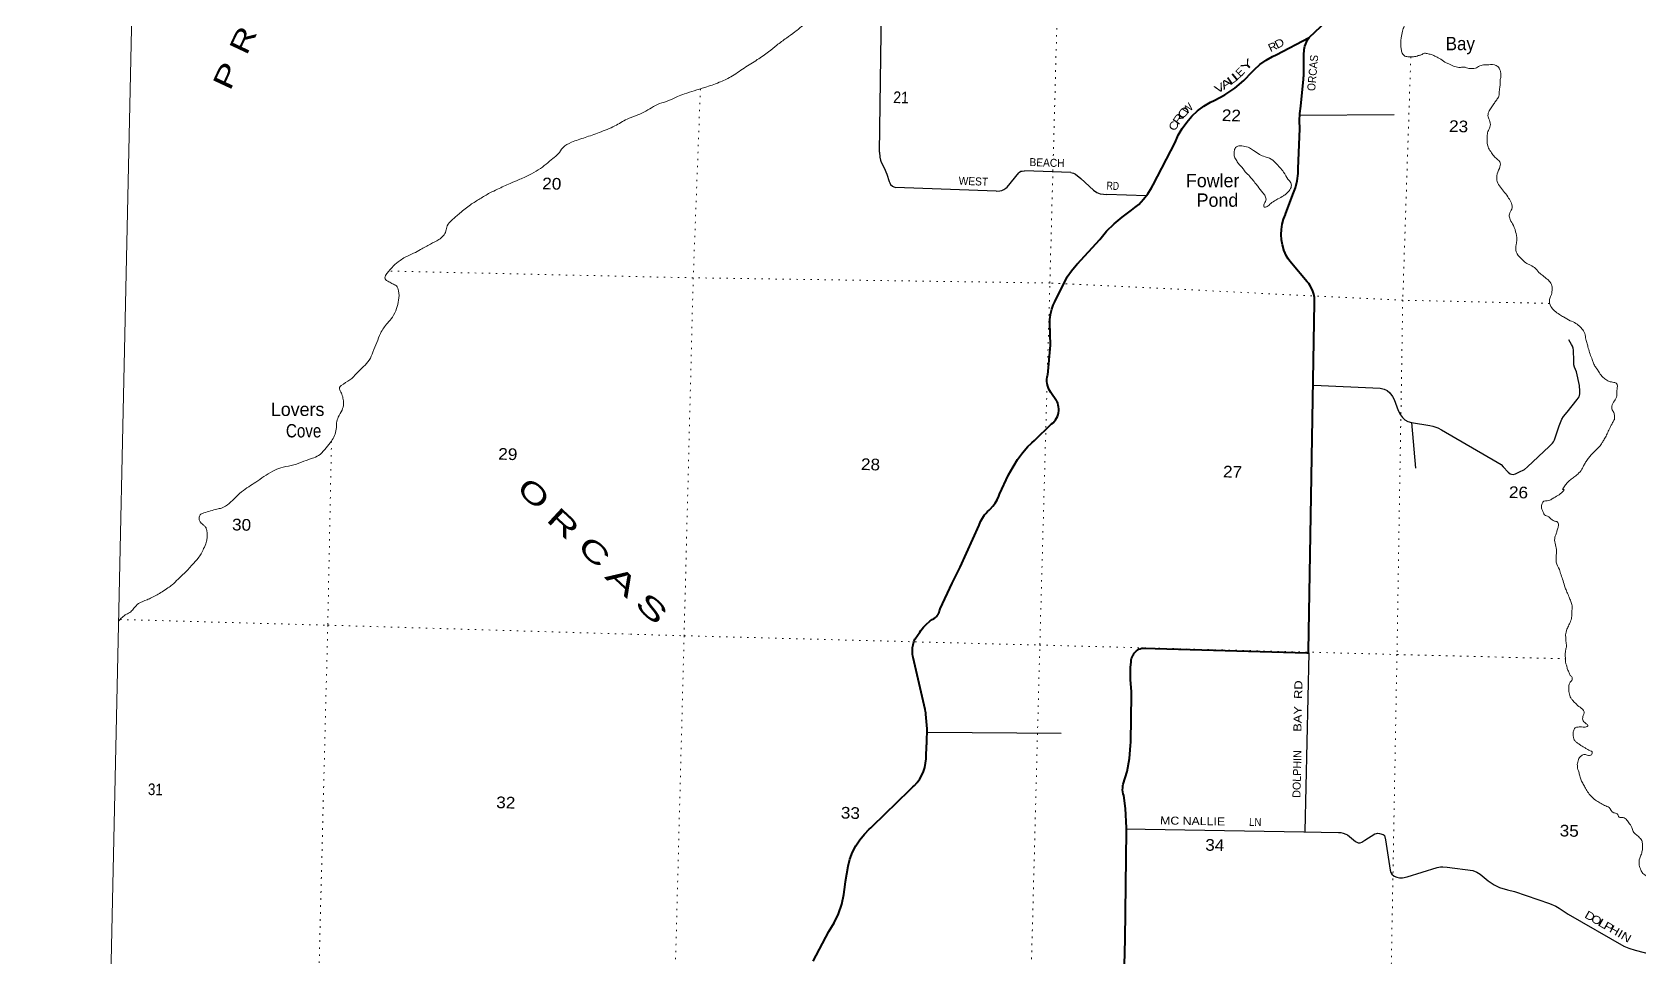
# Model space of a CAD drawing. Header units: feet. Extents: x -489137 to -242534, y 368785 to 558127.
# Drawn here: x -489137 to -465031, y 426670 to 440544 of the extents above; entities that cross this region are included whole.
import ezdxf
from ezdxf.enums import TextEntityAlignment as Align

# ---------------------------------------------------------------- set-up
doc = ezdxf.new("R2010")
doc.units = ezdxf.units.FT
doc.header["$LTSCALE"] = 70
doc.linetypes.add('DOTTED', pattern=[1.5, 0.3, -1.2])
for name, color, linetype, lineweight in [('26', 7, 'Continuous', 40), ('27', 7, 'Continuous', 13), ('29', 7, 'Continuous', 25), ('39', 7, 'Continuous', 13), ('4', 7, 'Continuous', 13), ('7', 7, 'DOTTED', 13)]:
    doc.layers.add(name, color=color, linetype=linetype, lineweight=lineweight)
for name, color, linetype in [('30', 7, 'Continuous'), ('41', 7, 'Continuous'), ('42', 7, 'Continuous')]:
    doc.layers.add(name, color=color, linetype=linetype)

msp = doc.modelspace()

# ---------------------------------------------------------------- linework, layer by layer
at = {"layer": '26'}
msp.add_line((-473481.95, 437053.1), (-473456.03, 437079.87), dxfattribs=at)
for points in [[(-469989.43, 440466.71), (-469644.27, 440788.63)], [(-473469.11, 437066.59), (-473126.03, 437436.66), (-473026.57, 437559.79), (-472914.78, 437671.85), (-472792.64, 437771.07), (-472650.57, 437876.23), (-472625.58, 437894.73), (-472600.57, 437915.97), (-472545.22, 437962.96), (-472472.43, 438039.21), (-472408.02, 438122.64), (-472352.68, 438212.35), (-472329.41, 438257.58), (-471997.37, 438891.68), (-471950.9, 438999.06), (-471893.45, 439100.98), (-471825.67, 439196.35), (-471748.29, 439284.1), (-471662.16, 439363.29), (-471568.23, 439433.04), (-471467.52, 439492.59), (-471414.74, 439518.43), (-471255.3, 439603.08), (-471105.59, 439703.93), (-470967.24, 439819.88), (-470841.76, 439949.65), (-470810.47, 439986.63), (-470726.36, 440060.37), (-470635.01, 440124.91), (-470537.41, 440179.55), (-470484.55, 440203.84), (-469989.43, 440466.71)], [(-470152.05, 438497.26), (-470128.46, 439102.15), (-470134.77, 439213.42), (-470129.41, 439324.73), (-470112.69, 439433.72), (-470076, 439840.85), (-470073.73, 439866.11), (-470070.53, 439890.85), (-470069.43, 440201.28), (-470062.89, 440281.97), (-470053.05, 440336.86), (-470011.47, 440427.11), (-469989.43, 440466.71)], [(-472768.23, 426164.02), (-472747.19, 426950.25), (-472729.35, 428568.49), (-472729.08, 428593.4), (-472730.25, 428618.49), (-472743.84, 428908.91), (-472769.21, 429101.03), (-472777.83, 429129.94), (-472783.38, 429159.59), (-472785.8, 429189.66), (-472785.06, 429219.82), (-472781.18, 429249.73), (-472776.36, 429271.3), (-472719.32, 429460.85), (-472682.4, 429655.32), (-472666.01, 429852.59), (-472665.76, 429864.46), (-472665.23, 429890.03), (-472664.85, 429914.46), (-472654.02, 430605.3), (-472653.62, 430630.35), (-472655.26, 430655.3), (-472667.41, 430840.57), (-472669.04, 430865.41), (-472668.75, 430890.57), (-472667.25, 431023.33), (-472658.6, 431106.72), (-472655.61, 431135.5), (-472651.18, 431156.72), (-472645.13, 431176.28), (-472636.06, 431197.44), (-472624.84, 431217.52), (-472611.57, 431236.33), (-472596.41, 431253.64), (-472579.53, 431269.28), (-472561.1, 431283.07), (-472541.33, 431294.85), (-472523.31, 431303.17), (-472497.14, 431311.98), (-472473.31, 431311.3), (-470023.69, 431241.56), (-469998.69, 431240.85), (-469998.25, 431265.85), (-469907.04, 436491.46), (-469906.6, 436516.47), (-469908.92, 436541.46), (-469911.2, 436566.09), (-469920.96, 436614.96), (-469935.78, 436662.54), (-469955.49, 436708.32), (-469979.46, 436751.05), (-469995.47, 436774.85), (-470017.51, 436801.05), (-470254.76, 437083.18), (-470275.08, 437107.34), (-470295.13, 437133.18), (-470304.53, 437145.3), (-470330.09, 437186.5), (-470351.2, 437230.14), (-470367.63, 437275.75), (-470369.77, 437283.02), (-470390.36, 437357.6), (-470403.04, 437433.92), (-470407.67, 437511.15), (-470404.2, 437588.44), (-470392.68, 437664.94), (-470373.22, 437739.82), (-470346.04, 437812.25), (-470344.05, 437816.76), (-470232.34, 438109.08), (-470195.68, 438211.68), (-470169.94, 438317.55), (-470155.42, 438425.53), (-470151.98, 438505.58)], [(-475732.88, 429677.5), (-475724.44, 429851.42), (-475723.22, 429876.51), (-475722.61, 429901.42), (-475717.74, 430099.87), (-475735.65, 430322.66), (-475738.37, 430341.54), (-475741.48, 430363.14), (-475747.95, 430391.54), (-475926.07, 431173.04), (-475929.69, 431188.9), (-475934.93, 431223.04), (-475936.29, 431231.91), (-475938.37, 431275.41), (-475935.89, 431318.89), (-475928.88, 431361.87), (-475917.41, 431403.88), (-475901.61, 431444.46), (-475898.05, 431452.15), (-475827.18, 431551.37), (-475809.28, 431576.43), (-475790.32, 431601.37), (-475771.73, 431625.83), (-475729.16, 431671.07), (-475682.09, 431711.63), (-475670.18, 431720.03), (-475643.3, 431738.99), (-475620.18, 431750.99), (-475609.58, 431757.55), (-475593.5, 431770.01), (-475578.82, 431784.07), (-475565.68, 431799.6), (-475554.24, 431816.41), (-475544.62, 431834.32), (-475538.58, 431849.1), (-475532.24, 431871.24), (-475519.39, 431899.1), (-475341.78, 432284.17), (-475223.53, 432523.65), (-474938.03, 433157.09), (-474916, 433210.25), (-474888.53, 433260.81), (-474855.92, 433308.23), (-474835.74, 433331.84), (-474813.35, 433357.3), (-474788.87, 433379.25), (-474770.46, 433395.76), (-474731.36, 433439.01), (-474696.99, 433486.1), (-474667.73, 433536.53), (-474643.9, 433589.74), (-474633.24, 433619.89), (-474495.33, 433909.42), (-474425.09, 434028.84), (-474362.94, 434137.78), (-474289.74, 434239.62), (-474206.3, 434333.25), (-474159, 434377.01), (-474146.18, 434388.87), (-474109, 434424.43), (-473850.08, 434672.01), (-473828.19, 434690.74), (-473808.38, 434711.65), (-473790.87, 434734.52), (-473775.84, 434759.1), (-473763.46, 434785.11), (-473753.87, 434812.27), (-473747.17, 434840.28), (-473743.43, 434868.85), (-473742.7, 434897.64), (-473744.99, 434926.36), (-473750.26, 434954.68), (-473758.47, 434982.29), (-473769.51, 435008.89), (-473775.18, 435020.08), (-473860.74, 435143.86), (-473877.61, 435168.27), (-473891.97, 435193.86), (-473892.39, 435194.61), (-473904.3, 435222.29), (-473913.26, 435251.07), (-473919.16, 435280.63), (-473921.94, 435310.64), (-473921.57, 435340.77), (-473918.05, 435370.71), (-473911.42, 435400.11), (-473909.49, 435406.66), (-473868.06, 435854.91), (-473876.14, 436188.09), (-473876.63, 436208.11), (-473875.28, 436238.09), (-473873.81, 436270.86), (-473864.45, 436333.01), (-473848.64, 436393.83), (-473826.56, 436452.67), (-473825.61, 436454.71), (-473813.28, 436481.08), (-473801.45, 436504.71), (-473615.71, 436876.02), (-473553.47, 436968.07), (-473481.95, 437053.1)], [(-477424.8, 426621.63), (-477189.44, 427062.18), (-477111.44, 427191.81), (-477047.41, 427328.88), (-476998.06, 427471.89), (-476963.93, 427619.28), (-476945.39, 427769.43), (-476942.93, 427814.18), (-476901.83, 428043.78), (-476873.99, 428149.26), (-476835.29, 428251.24), (-476786.13, 428348.62), (-476727.06, 428440.33), (-476658.73, 428525.36), (-476587.47, 428597.17), (-476563.44, 428619.03), (-476537.47, 428644.21), (-475980.58, 429184.28), (-475955.45, 429208.65), (-475930.58, 429231.3), (-475908.53, 429251.39), (-475866.21, 429298.94), (-475829.09, 429350.64), (-475797.58, 429405.95), (-475772.03, 429464.24), (-475752.71, 429524.88), (-475739.83, 429587.22), (-475733.54, 429650.55), (-475733.07, 429694.01)]]:
    msp.add_lwpolyline(points, dxfattribs=at)
at = {"layer": '29'}
for p, q in [((-476432.98, 438746.28), (-476399.33, 440881.19)), ((-470126.7, 439300.51), (-468716.66, 439311.84)), ((-473561.82, 438441.48), (-474256.91, 438463.87)), ((-474684.45, 438160.56), (-476193.57, 438216.7)), ((-472431.27, 438092.52), (-473023.41, 438109.87)), ((-469919.54, 435251.3), (-468925.78, 435205.99)), ((-468452.83, 434692.91), (-468394.46, 434010.08)), ((-468005.53, 434583.8), (-467168.2, 434099.68)), ((-469992.38, 431240.67), (-470054.51, 428563.93)), ((-475708.39, 430053.67), (-473708.58, 430037.6)), ((-466911.53, 427664.04), (-466386.88, 427484.67)), ((-466104.3, 427326.57), (-465272.92, 426846.68))]:
    msp.add_line(p, q, dxfattribs=at)
for points in [[(-476432.98, 438746.28), (-476427.09, 438673.04), (-476418.38, 438626.15), (-476406.39, 438595.62), (-476361.7, 438511.65), (-476323.56, 438415.7), (-476287.59, 438304.48), (-476278.87, 438284.85), (-476264.71, 438261.95), (-476238.55, 438237.96), (-476215.66, 438223.79), (-476193.57, 438216.7)], [(-474684.45, 438160.56), (-474625.57, 438164.35), (-474597.23, 438171.98), (-474568.89, 438186.16), (-474539.47, 438203.61), (-474517.67, 438222.14), (-474343.29, 438434.77), (-474330.22, 438446.77), (-474310.6, 438458.76), (-474290.98, 438463.12), (-474256.91, 438463.87)], [(-473561.82, 438441.48), (-473521.54, 438430.41), (-473491.02, 438415.15), (-473414.73, 438349.72), (-473225.1, 438175.26), (-473172.79, 438140.36), (-473122.65, 438122.92), (-473023.41, 438109.87)], [(-465968.86, 435035.96), (-465942.69, 435079.58), (-465935.06, 435098.12), (-465929.62, 435123.74), (-465928.53, 435163.54), (-465936.16, 435248.05), (-465979.75, 435450.87), (-466010.27, 435525.01), (-466018.99, 435557.18), (-466021.17, 435616.61), (-466027.7, 435780.17), (-466032.07, 435807.98), (-466040.78, 435837.42), (-466056.04, 435865.22), (-466095.27, 435930.88)], [(-468925.78, 435205.99), (-468863.51, 435192.98), (-468819.92, 435171.17), (-468778.5, 435136.28), (-468737.09, 435083.94), (-468713.11, 435040.32), (-468656.44, 434872.4), (-468619.38, 434806.97), (-468591.05, 434769.9), (-468553.99, 434735), (-468510.4, 434711.01), (-468452.83, 434692.91)], [(-467168.2, 434099.68), (-467112.12, 434061.67), (-467078.33, 434030.6), (-467006.4, 433949.91), (-466973.71, 433925.92), (-466953, 433918.83), (-466930.11, 433916.65), (-466893.06, 433923.74), (-466845.1, 433947.72), (-466762.28, 433991.34), (-466715.41, 434026.78), (-466391.72, 434331.55), (-466339.41, 434384.98), (-466324.15, 434405.69), (-466311.08, 434434.05), (-466241.32, 434643.41), (-466199.91, 434741.55), (-466173.75, 434783.52), (-466121.44, 434848.41), (-465968.86, 435035.96)], [(-468452.83, 434692.91), (-468181.26, 434649.95), (-468133.31, 434639.05), (-468091.89, 434625.96), (-468059.2, 434612.88), (-468005.53, 434583.8)], [(-472745.32, 428604.3), (-470068.77, 428560.3), (-469551.33, 428549.19)], [(-469551.33, 428549.19), (-469516.32, 428546.35), (-469480.35, 428539.27), (-469441.12, 428524.55), (-469412.79, 428510.92), (-469295.08, 428414.97), (-469273.28, 428401.33), (-469255.84, 428395.33), (-469239.49, 428392.61), (-469225.33, 428393.16), (-469196.99, 428404.06), (-469155.58, 428432.41), (-469003, 428528.37), (-468981.2, 428535.45), (-468963.76, 428537.09), (-468933.25, 428532.73), (-468880.93, 428519.64), (-468865.67, 428510.37), (-468859.14, 428502.2), (-468846.06, 428436.77), (-468776.31, 427983.16), (-468763.23, 427948.27), (-468747.97, 427923.73), (-468715.28, 427895.93), (-468676.04, 427877.39), (-468632.45, 427869.76), (-468587.76, 427869.76), (-468519.11, 427882.84), (-468070.09, 428022.42), (-468021.04, 428032.78), (-467982.89, 428034.96), (-467921.87, 428031.14), (-467533.88, 427978.8), (-467472.84, 427955.35), (-467424.89, 427922.1), (-467302.83, 427821.78), (-467213.45, 427765.62), (-467137.17, 427725.82), (-467015.11, 427686.57), (-466911.53, 427664.04)], [(-466386.88, 427484.67), (-466290.35, 427441.78), (-466238.03, 427413.42), (-466104.3, 427326.57)], [(-465272.92, 426846.68), (-465193.96, 426812.6), (-465102.41, 426785.35), (-464387.46, 426602.16), (-464280.66, 426574.89), (-464217.44, 426541.1), (-463990.75, 426384.08), (-463794.58, 426222.69), (-463676.88, 426148.55), (-463607.13, 426087.48), (-463574.43, 426046.04), (-463541.73, 425982.8), (-463349.92, 425446.32), (-463236.58, 424949.09)]]:
    msp.add_lwpolyline(points, dxfattribs=at)
at = {"layer": '39'}
for points in [[(-481427.82, 438566.65), (-481328.28, 438650.8), (-481249.42, 438719.35), (-481179.95, 438812.47), (-481050.15, 438893.7), (-480845.82, 438964.65), (-480633.23, 439041.43), (-480399.79, 439139.87), (-480216.86, 439239.79), (-479962.96, 439345.73), (-479730.71, 439472.55), (-479579.57, 439522.78), (-479460.59, 439580.04), (-479354.26, 439619.44), (-479209.31, 439665.81), (-479048.07, 439715.75), (-478835.48, 439792.53), (-478661.17, 439874.48), (-478459.1, 440006.23), (-478263.28, 440132.09), (-478094.02, 440248.61), (-477971.78, 440348.29), (-477827.07, 440455.4), (-477701.02, 440546.86), (-477572.47, 440654.45), (-477464.14, 440762.63), (-477401.14, 440841.77), (-477305.65, 440994.86), (-477244.93, 441134.81), (-477180.16, 441274.63), (-477134.23, 441392.74), (-477099.42, 441545.59), (-477074.24, 441714.92), (-477075.27, 441887.04), (-477088.24, 441996.75), (-477119.46, 442104.97), (-477146.33, 442154.34), (-477181.64, 442191.82), (-477262.24, 442202.28), (-477389.25, 442216.13), (-477506.46, 442219.56), (-477566.79, 442231.45), (-477564.6, 442306.3), (-477593.13, 442367.87), (-477618.46, 442401.01), (-477676.11, 442435.09), (-477770.5, 442458.1), (-477858.88, 442478.91), (-477924.74, 442509.18), (-477932.05, 442535.72), (-477923.38, 442555.71), (-477905.01, 442561.25), (-477886.35, 442576.9), (-477889.92, 442593.2), (-477909.18, 442626.16), (-477886.24, 442649.78), (-477847.31, 442666.86), (-477824.38, 442690.48), (-477821.59, 442716.72), (-477839.12, 442739.51), (-477837.58, 442792.1), (-477796.75, 442805.08), (-477747.96, 442813.77), (-477715.09, 442831.03), (-477699.7, 442873.09), (-477692.75, 442903.26), (-477667.62, 442932.89), (-477626.96, 442939.8), (-477599.03, 442926.83), (-477584.46, 442871.74), (-477523.65, 442807.2), (-477435.21, 442788.41), (-477309.33, 442804.97), (-477175.3, 442823.31), (-477008.59, 442852.85), (-476917.36, 442860.3), (-476792.01, 442858.65), (-476681.22, 442843.26)], [(-467287.18, 439227.44), (-467307.52, 439292.82), (-467289.22, 439365.17), (-467248.99, 439426.76), (-467210.96, 439482.33), (-467177.2, 439529.93), (-467145.24, 439585.69), (-467139.12, 439656.37), (-467133.9, 439696.71), (-467125.94, 439761.26), (-467126.07, 439826.05), (-467114.48, 439876.33), (-467116.87, 439933.09), (-467129.59, 439982.05), (-467158.6, 440027.44), (-467212.4, 440055.34), (-467323.66, 440054.55), (-467392.54, 440050.49), (-467431.29, 440039.48), (-467495, 440004.9), (-467543.74, 439998.23), (-467610.37, 440002.21), (-467650.37, 440017.55), (-467721.21, 440015.58), (-467803.77, 440028.12), (-467883.66, 440062.86), (-467933.58, 440084.56), (-468016.98, 440137.62), (-468090.62, 440178.25), (-468144.48, 440204.12), (-468206.71, 440220.12), (-468259.07, 440227.72), (-468308.28, 440204.87), (-468353.15, 440192.01), (-468426.49, 440173.92), (-468495.2, 440175.93), (-468553.56, 440185.74), (-468592.8, 440227.38), (-468609.15, 440290.62), (-468610.24, 440460.72), (-468589.15, 440559.31), (-468566.7, 440635.58), (-468547.33, 440744.35), (-468520.95, 440816.46), (-468468.3, 440887.8), (-468402.28, 440932.43), (-468312.65, 440954.1), (-468262.66, 440934.42), (-468209.46, 440886.29), (-468194.54, 440843.34), (-468181.87, 440792.35), (-468119.7, 440774.33), (-468060.92, 440778.69), (-468024.19, 440789.76), (-467966.37, 440830.58), (-467905.99, 440889.55), (-467860.11, 440936.8), (-467830.28, 440988.56), (-467852.52, 441058.05), (-467887.47, 441107.66), (-467973.84, 441197.25), (-468049.03, 441185.28), (-468119.81, 441185.33), (-468124.81, 441221.92), (-468128.39, 441307.06), (-468106.17, 441375.25), (-468071.94, 441439.03), (-468044.55, 441476.69), (-468002.59, 441528.1), (-467993.27, 441570.35), (-467979.31, 441632.7), (-467968.14, 441668.82), (-467949, 441700.65), (-467938.67, 441777.28), (-467923.47, 441882.12), (-467894.23, 441913.65), (-467803.48, 441973.76), (-467735.37, 442020.35), (-467693.71, 442061.65), (-467676.97, 442150.24), (-467684.29, 442245.61), (-467686.85, 442296.3), (-467689.06, 442359.13), (-467684.13, 442389.35), (-467661.2, 442481.81), (-467643.61, 442529.89), (-467633.87, 442586.29), (-467603.45, 442658.29), (-467590.91, 442672.09), (-467514.66, 442720.47), (-467419.15, 442735.9), (-467358.53, 442734.12), (-467331.6, 442686.77), (-467315.3, 442621.5), (-467314.82, 442568.85), (-467316.48, 442512.21), (-467324.49, 442445.63)], [(-466503.58, 433450.55), (-466485.93, 433500.65), (-466394.17, 433526.31), (-466342.94, 433549.1), (-466260.51, 433601.35), (-466183.96, 433659.85), (-466168.93, 433689.78), (-466189.2, 433688.35), (-466176.36, 433712.27), (-466136.25, 433769.8), (-466115.27, 433795.51), (-466071.65, 433834.72), (-466017.93, 433873.64), (-465961.95, 433920.59), (-465899.08, 433995.68), (-465875.43, 434043.58), (-465843.52, 434097.31), (-465807.51, 434152.95), (-465763.59, 434202.27), (-465725.97, 434243.69), (-465682.23, 434286.95), (-465640.52, 434330.27), (-465594.22, 434391.67), (-465564.39, 434443.44), (-465528.15, 434507.17), (-465495.64, 434581.12), (-465459.16, 434652.94), (-465431.35, 434704.77), (-465409.72, 434752.72), (-465410.62, 434791.22), (-465421.26, 434842.14), (-465449.98, 434897.65), (-465435.49, 434978.21), (-465388.78, 435053.78), (-465374.35, 435132.31), (-465372.63, 435190.98), (-465378.17, 435278.2), (-465420.13, 435295.62), (-465492.53, 435309.89), (-465556.07, 435350.22), (-465599.52, 435385.91), (-465646.06, 435454.09), (-465679, 435503.64), (-465711.99, 435551.17), (-465723.23, 435581.87), (-465743.86, 435637.14), (-465775.84, 435719.06), (-465803.55, 435808.96), (-465812.65, 435843.64), (-465819.85, 435874.22), (-465842.14, 435941.69), (-465855.82, 436027.12), (-465876.93, 436066.21), (-465921.75, 436124.21), (-465988.92, 436178.82), (-466076.71, 436219.86), (-466176.21, 436275.41), (-466235.77, 436313.6), (-466309, 436368.38), (-466363.81, 436430.73), (-466382.9, 436538.59), (-466363.05, 436594.7), (-466346.54, 436675.2), (-466348.63, 436742.07), (-466388.99, 436814.12), (-466434.35, 436853.91), (-466473.88, 436885.44), (-466527.31, 436925.47), (-466593.89, 437000.31), (-466671.28, 437051.17), (-466741, 437087.63), (-466805.97, 437148.24), (-466885.87, 437251.82), (-466884.69, 437361.11), (-466876.44, 437435.78), (-466893.21, 437553.7), (-466940.3, 437672.5), (-466982.33, 437756.74), (-466986.62, 437817.61), (-466950.02, 437893.47), (-466957.52, 437982.77), (-466997.82, 438056.84), (-467058.04, 438141.61), (-467122.42, 438222.46), (-467168.55, 438304.79), (-467174.15, 438389.99), (-467136.48, 438502.27), (-467123.95, 438584.91), (-467174.72, 438647.13), (-467220.01, 438688.95), (-467266.68, 438753.08), (-467306.98, 438827.15), (-467320.01, 438934.83), (-467318.06, 439001.59), (-467301.9, 439069.95), (-467273.62, 439137.96), (-467287.18, 439227.44)], [(-470682.57, 438136.45), (-470760.62, 438233.89), (-470801.52, 438287.73), (-470852.28, 438349.95), (-470911.07, 438414.44), (-470960.11, 438466.49), (-470991.08, 438513.96), (-471038.22, 438561.91), (-471075.08, 438615.63), (-471107.77, 438673.28), (-471114.02, 438736.22), (-471106.54, 438784.59), (-471091.51, 438814.52), (-471021.91, 438842.85), (-470975.55, 438837.45), (-470883.3, 438810.45), (-470821.73, 438772.2), (-470732.45, 438712.9), (-470650.6, 438676.08), (-470582.43, 438655.86), (-470491.48, 438584.36), (-470430.79, 438515.77), (-470372.18, 438445.22), (-470306.49, 438340.04), (-470263.51, 438288.16), (-470256.91, 438237.35), (-470289.35, 438165.42), (-470326.91, 438126.03), (-470374.45, 438090.98), (-470456.64, 438046.82), (-470489.57, 438027.54), (-470565.94, 437975.11), (-470617.76, 437932.09), (-470664.53, 437923.34), (-470669.59, 437957.9), (-470646, 438003.78), (-470637.21, 438027.81), (-470647.61, 438086.83), (-470682.57, 438136.45)], [(-487840.51, 431715.66), (-487789.25, 431772.19), (-487723.17, 431818.84), (-487659.34, 431857.46), (-487611.32, 431908.7), (-487540.48, 431979.51), (-487413.42, 432036.52), (-487343.71, 432068.9), (-487187.46, 432155.43), (-487100.81, 432213.63), (-487036.69, 432262.36), (-486949.33, 432344.84), (-486878.55, 432413.62), (-486799.45, 432490.27), (-486734.62, 432563.28), (-486648.87, 432659.97), (-486602.4, 432727.45), (-486565.79, 432803.31), (-486526.64, 432897.32), (-486514.64, 432961.75), (-486510.84, 433022.38), (-486519.41, 433075.27), (-486536.12, 433126.38), (-486567.62, 433155.64), (-486589.26, 433176.52), (-486612.91, 433197.46), (-486632, 433236.49), (-486630.87, 433274.92), (-486607.34, 433318.78), (-486562.29, 433337.7), (-486460.25, 433369.13), (-486366.4, 433396.75), (-486297.22, 433410.92), (-486183.95, 433480.49), (-486084.11, 433574.74), (-485969.89, 433676.68), (-485862.62, 433748.44), (-485755.4, 433818.19), (-485629.47, 433905.61), (-485495.87, 433978.63), (-485375.22, 434023.68), (-485212.38, 434059.41), (-485063.2, 434111.72), (-484913.97, 434166.07), (-484819.47, 434215.94), (-484727.6, 434314.48), (-484649.87, 434413.43), (-484604.95, 434497.15), (-484577.8, 434595.56), (-484571.03, 434688.49), (-484546.32, 434772.8), (-484490.58, 434880.49), (-484467.71, 434970.93), (-484470.33, 435019.6), (-484486.21, 435099.02), (-484516.53, 435168.75), (-484529.2, 435219.74), (-484504.12, 435247.34), (-484372.18, 435332.56), (-484268.13, 435432.77), (-484168.11, 435533.09), (-484082.42, 435627.76), (-484026.27, 435749.62), (-483967.44, 435893.67), (-483912.9, 436029.74), (-483807.24, 436184.57), (-483735.93, 436271.56), (-483671.4, 436403.29), (-483641.52, 436525.92), (-483641.42, 436667.64), (-483675.66, 436741.53), (-483731.42, 436771.51), (-483789.13, 436803.57), (-483844.47, 436847.7), (-483828.43, 436912.02), (-483790.58, 436961.53), (-483723.66, 437036.5), (-483620.02, 437122.55), (-483541.69, 437172.89), (-483416.65, 437229.97), (-483313.89, 437285.67), (-483163.83, 437368.33), (-483038.49, 437435.52), (-482972.16, 437490.27), (-482931.58, 437563.99), (-482913.16, 437640.38), (-482843.93, 437725.41), (-482723.53, 437831.22), (-482564.08, 437958.14), (-482421.93, 438047.11), (-482275.79, 438133.94), (-482156.8, 438191.19), (-481970.25, 438276.83), (-481843.3, 438329.8), (-481681.35, 438404.01), (-481547.69, 438479.06), (-481427.82, 438566.65)], [(-465967.94, 429567.87), (-465960.81, 429604.1), (-465951.55, 429644.32), (-465934.61, 429670.14), (-465913.69, 429693.83), (-465899.25, 429703.53), (-465886.83, 429713.29), (-465856.4, 429716.44), (-465836.25, 429713.83), (-465802.19, 429702.71), (-465771.76, 429705.87), (-465763.62, 429707.65), (-465751.08, 429721.46), (-465746.03, 429755.73), (-465773.85, 429772.74), (-465819.68, 429796.35), (-465859.39, 429821.81), (-465905.15, 429847.45), (-465944.8, 429874.93), (-465984.39, 429904.43), (-466013.81, 429935.66), (-466026.71, 429978.56), (-466030.88, 430043.47), (-466017.34, 430091.66), (-465998.38, 430117.43), (-465957.61, 430128.38), (-465923.14, 430131.42), (-465882.78, 430128.21), (-465850.45, 430127.26), (-465821.8, 430138.57), (-465811.4, 430148.39), (-465811.11, 430158.51), (-465824.9, 430171.06), (-465844.69, 430185.81), (-465870.31, 430208.83), (-465885.71, 430235.6), (-465886.66, 430272.07), (-465879.65, 430304.26), (-465866.35, 430344.36), (-465883.23, 430389.4), (-465926.68, 430425.09), (-465997.71, 430485.88), (-466040.87, 430531.69), (-466066.19, 430564.83), (-466088.25, 430640.38), (-466097.11, 430683.16), (-466095.81, 430727.66), (-466090.53, 430770.02), (-466069.2, 430807.87), (-466050.48, 430825.54), (-466047.15, 430869.98), (-466074.5, 430903.18), (-466097.33, 430952.44), (-466117.96, 431007.71), (-466130.74, 431054.65), (-466143.64, 431097.54), (-466144.07, 431152.22), (-466150.2, 431219.21), (-466145.15, 431253.48), (-466142.06, 431289.83), (-466130.48, 431340.11), (-466135.42, 431378.72), (-466139.35, 431451.72), (-466143.7, 431510.56), (-466123.02, 431594.99), (-466094.86, 431658.95), (-466062.24, 431736.96), (-466050, 431809.48), (-466047.99, 431878.26), (-466044.97, 431912.59), (-466053.12, 431979.64), (-466079.51, 432045.2), (-466092.71, 432077.98), (-466122.91, 432151.75), (-466151.33, 432217.37), (-466180.65, 432321.49), (-466212.46, 432409.48), (-466236.42, 432489.14), (-466283.74, 432599.85), (-466286.66, 432638.41), (-466281.98, 432729.38), (-466282.22, 432790.12), (-466301.73, 432883.83), (-466303.11, 432974.97), (-466283.44, 433025.01), (-466271.74, 433079.33), (-466253.91, 433135.5), (-466251.24, 433157.69), (-466268.07, 433204.75), (-466312.23, 433216.17), (-466346.11, 433233.36), (-466415.3, 433288.02), (-466447.34, 433299.09), (-466468.8, 433326.03), (-466491.68, 433373.27), (-466504.47, 433420.21), (-466503.58, 433450.55)], [(-460766.82, 424631.35), (-460876.6, 424681.13), (-460964.51, 424718.12), (-461056.46, 424755.23), (-461123.45, 424815.91), (-461230.57, 424956.72), (-461248.83, 425024.07), (-461292.05, 425136.69), (-461320.7, 425194.22), (-461381.51, 425258.76), (-461412.78, 425296.12), (-461485.36, 425373.16), (-461522.34, 425422.83), (-461538.57, 425490.12), (-461557.65, 425529.14), (-461644.62, 425598.5), (-461718.5, 425631.04), (-461787.38, 425626.98), (-461854.36, 425618.82), (-461879.16, 425670.16), (-461931.4, 425681.82), (-461986.86, 425721.91), (-462049.69, 425786.51), (-462100.69, 425840.65), (-462167.45, 425909.41), (-462247.99, 425990.73), (-462336.44, 426078.36), (-462403.61, 426132.97), (-462516.72, 426207.14), (-462578.6, 426235.27), (-462682.2, 426288.92), (-462774.15, 426326.04), (-462864.26, 426357.02), (-462924.17, 426383.07), (-463039.84, 426439.1), (-463153.07, 426509.23), (-463236.47, 426562.29), (-463302.15, 426598.63), (-463415.91, 426650.55), (-463507.92, 426685.64), (-463592.26, 426706.33), (-463676.84, 426718.94), (-463780.68, 426764.49), (-463911.8, 426845.27), (-464009.4, 426896.72), (-464112.83, 426956.44), (-464162.34, 426992.31), (-464203.89, 427023.9), (-464238.84, 427073.51), (-464266.01, 427112.77), (-464312.01, 427130.32), (-464360.22, 427141.85), (-464443.61, 427194.91), (-464496.52, 427253.15), (-464557.39, 427315.67), (-464624.32, 427378.37), (-464693.57, 427431.01), (-464758.36, 427497.7), (-464782.85, 427559.16), (-464800.81, 427636.62), (-464795.89, 427735.68), (-464784.19, 427790), (-464794.83, 427840.93), (-464838.29, 427876.62), (-464872.76, 427873.58), (-464920.78, 427891.18), (-464984.21, 427935.56), (-465015.12, 427985.05), (-465039.26, 428058.65), (-465032.14, 428163.72), (-465008.08, 428225.78), (-464992.1, 428288.07), (-464990.08, 428356.85), (-464996.57, 428411.7), (-465033.31, 428469.47), (-465082.58, 428513.43), (-465131.62, 428565.48), (-465150.12, 428624.74), (-465196.6, 428694.93), (-465237.56, 428746.75), (-465297.41, 428774.82), (-465341.81, 428778.15), (-465368.68, 428827.53), (-465422.77, 428845.31), (-465491.31, 428922.23), (-465559.19, 428952.56), (-465628.73, 428995.09), (-465696.38, 429033.51), (-465759.38, 429092.05), (-465814.07, 429158.44), (-465854.5, 429228.46), (-465887.19, 429286.1), (-465917.81, 429345.72), (-465934.04, 429413), (-465952.54, 429472.26), (-465963.54, 429511.05), (-465967.94, 429567.87)]]:
    msp.add_spline(points, degree=3, dxfattribs=at)
at = {"layer": '4'}
msp.add_lwpolyline([(-242558.54, 553372.83), (-244583.22, 368785.28), (-275154.66, 369142.74), (-305725.57, 369542.24), (-336295.9, 369983.8), (-366865.58, 370467.41), (-397434.59, 370993.07), (-428002.84, 371560.78), (-458570.27, 372170.54), (-489136.84, 372822.34), (-485065.03, 557803.58)], dxfattribs=at)
msp.add_lwpolyline([(-242558.54, 553372.83), (-244583.22, 368785.28), (-275154.66, 369142.74), (-305725.57, 369542.24), (-336295.9, 369983.8), (-366865.58, 370467.41), (-397434.59, 370993.07), (-428002.84, 371560.78), (-458570.27, 372170.54), (-489136.84, 372822.34), (-485065.03, 557803.58)], dxfattribs=at)
at = {"layer": '7'}
msp.add_line((-473825.32, 438692.51), (-473731.21, 442177.2), dxfattribs=at)
for points in [[(-468464.7, 440173.09), (-468585.8, 436526.19), (-468672.38, 431216.17), (-468770.02, 425874.07), (-468930.28, 420601.55), (-468960.06, 418409.84)], [(-479117.03, 439694.4), (-479224.59, 436862.18), (-479361.33, 431496.93), (-479500.34, 426192.49), (-479621.8, 421006.21), (-479629.8, 420664.87)], [(-474326.63, 418523.98), (-474294.23, 420720.74), (-474167.47, 426021.49), (-474027.33, 431364.37), (-473876.87, 436783.88), (-473830.9, 438486.01)], [(-466382.68, 436478.01), (-468585.8, 436526.19), (-473875.25, 436784.42), (-479224.59, 436862.18), (-483789.23, 436963.1)], [(-484648.51, 434415.43), (-484704.26, 431655.48), (-484839.11, 426354.97), (-484857.25, 425458.6), (-484893.93, 424344.05)], [(-487817.89, 431740.6), (-484704.26, 431655.48), (-480184.67, 431521.37)], [(-480166.12, 431520.81), (-479361.33, 431496.93), (-474031.07, 431357.09), (-468672.38, 431216.17), (-466144.07, 431152.25)]]:
    msp.add_lwpolyline(points, dxfattribs=at)

# ---------------------------------------------------------------- texts
at = {"layer": '27'}
for s, rotation, width, p in [('D', 27.965, 1.2, (-470406.68, 440324.44)), ('R', 24.68, 1.1, (-470511.19, 440270.64)), ('Y', 45.963, 1.8, (-470878.43, 440012.44)), ('V', 27.965, 1.35, (-471306.71, 439655.03)), ('A', 33.966, 1.5, (-471203.23, 439721.8)), ('L', 35.966, 1.7, (-471108.83, 439790.86)), ('L', 39.966, 1.85, (-471032.73, 439856.33)), ('R', 54.598, 1.4, (-471902.65, 439209.7)), ('O', 48.593, 1.5, (-471827.83, 439299.73)), ('C', 60.591, 1.2, (-471968.2, 439111.74))]:
    msp.add_text(s, height=120, rotation=rotation, dxfattribs=dict(at, width=width)).set_placement(p, align=Align.CENTER)
at = {"layer": '27', "width": 0.95}
msp.add_text('ORCAS', height=120, rotation=84.85, dxfattribs=at).set_placement((-469900.53, 439658.2))
at = {"layer": '27'}
for s, rotation, p in [('E', 44.963, (-470983.4, 439904.06)), ('W', 42.596, (-471770.91, 439356.8))]:
    msp.add_text(s, height=120, rotation=rotation, dxfattribs=at).set_placement(p, align=Align.CENTER)
at = {"layer": '30'}
for s, rotation, width, p in [('BEACH', 358.155, 0.95, (-474183.66, 438537.49)), ('WEST', 357.87, 0.95, (-475245.56, 438257.78)), ('RD', 358.322, 0.8, (-473026.94, 438184.16)), ('BAY  RD', 88.67, 1.2, (-470106.67, 430056.91)), ('MC NALLIE', 359.058, 1.15, (-472224.53, 428669.62)), ('LN', 359.058, 0.9, (-470890.96, 428648.13))]:
    msp.add_text(s, height=120, rotation=rotation, dxfattribs=dict(at, width=width)).set_placement(p)
msp.add_text('DOLPHIN', height=120, rotation=88.67, dxfattribs=at).set_placement((-470120.18, 429067.25))
for s, width, p in [('D', 1.25, (-465808.2, 427244.18)), ('O', 1.2, (-465710.99, 427186.54)), ('L', 1.55, (-465614.02, 427130.58)), ('P', 1.35, (-465525.79, 427080.36)), ('H', 1.2, (-465438.39, 427030.62)), ('I', 1.3, (-465352.92, 426979.05)), ('N', 1.25, (-465264.57, 426928.46))]:
    msp.add_text(s, height=120, rotation=330.006, dxfattribs=dict(at, width=width)).set_placement(p, align=Align.CENTER)
at = {"layer": '41'}
for s, width, p in [('R', 1.35, (-485921.92, 440185.18)), ('P', 1.45, (-486170.97, 439652.32))]:
    msp.add_text(s, height=300, rotation=64.949, dxfattribs=dict(at, width=width)).set_placement(p)
for s, width, p in [('Bay', 0.95, (-467941.18, 440273.31)), ('Cove', 0.85, (-485331.69, 434469.9))]:
    msp.add_text(s, height=200, dxfattribs=dict(at, width=width)).set_placement(p)
for s, p in [('Fowler', (-471836.98, 438220.09)), ('Pond', (-471676.55, 437926.75)), ('Lovers', (-485557.66, 434791.26))]:
    msp.add_text(s, height=200, dxfattribs=at).set_placement(p)
at = {"layer": '42'}
for s, width, p in [('O', 1.5, (-481890.23, 433679.01)), ('R', 1.6, (-481443.06, 433226.67)), ('C', 1.6, (-480979.84, 432805.34)), ('A', 1.8, (-480566.62, 432372.36)), ('S', 1.75, (-480118.64, 431957.93))]:
    msp.add_text(s, height=300, rotation=317.187, dxfattribs=dict(at, width=width)).set_placement(p)
at = {"layer": '7'}
for s, width, p in [('21', 0.9, (-476228.15, 439482.46)), ('22', 1.1, (-471300.69, 439213.23)), ('23', 1.1, (-467893.36, 439050.17)), ('20', 1.1, (-481490.76, 438189.91)), ('29', 1.1, (-482150.06, 434137.18)), ('28', 1.1, (-476711.44, 433982.68)), ('27', 1.1, (-471282.88, 433871.85)), ('26', 1.1, (-466995.56, 433563.16)), ('30', 1.1, (-486142.11, 433078.27)), ('31', 0.85, (-487402.54, 429110.72)), ('32', 1.1, (-482180.42, 428914.46)), ('33', 1.1, (-477013.43, 428758.69)), ('35', 1.1, (-466234.8, 428490.94)), ('34', 1.1, (-471549.33, 428276.97))]:
    msp.add_text(s, height=175, rotation=358.322, dxfattribs=dict(at, width=width)).set_placement(p)

doc.saveas('drawing.dxf')
